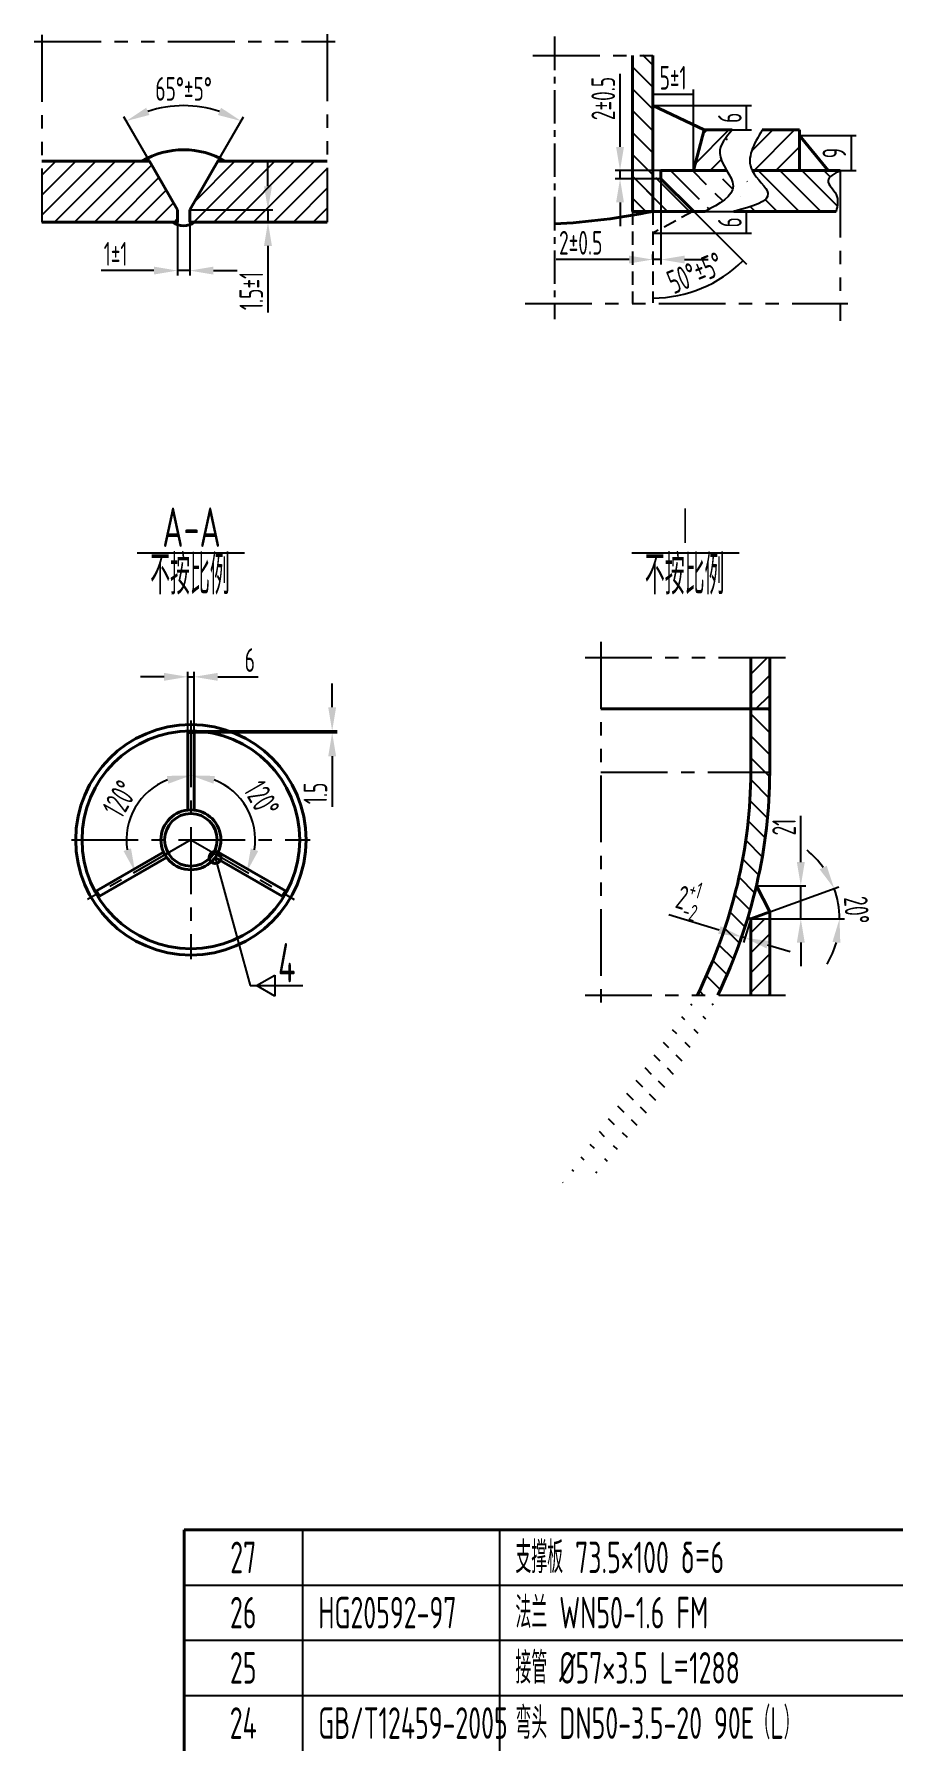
# Model space of a CAD drawing. Header units: millimetres. Extents: x 0 to 8910, y 0 to 12600.
# Drawn here: x 5775 to 7407, y 3540 to 6803 of the extents above; entities that cross this region are included whole.
import ezdxf
from ezdxf.enums import TextEntityAlignment as Align

# ---------------------------------------------------------------- set-up
doc = ezdxf.new("R2010")
doc.units = ezdxf.units.MM
for name, pattern in [('CENTERX2', [101.60000000000001, 63.5, -12.7, 12.7, -12.7]), ('HIDDENX2', [19.049999999999997, 12.7, -6.35]), ('PHANTOMX2', [127.00000000000001, 63.5, -12.7, 12.7, -12.7, 12.7, -12.7])]:
    doc.linetypes.add(name, pattern=pattern)
for name, color, linetype in [('中心线', 3, 'CENTERX2'), ('双点画线', 5, 'PHANTOMX2'), ('尺寸标注', 4, 'Continuous'), ('文字标注', 4, 'Continuous'), ('细实线', 1, 'Continuous'), ('虚线', 2, 'HIDDENX2')]:
    doc.layers.add(name, color=color, linetype=linetype)
doc.layers.add('粗实线', color=7, linetype='Continuous', lineweight=40)
doc.styles.get("Standard").update_dxf_attribs({"font": 'gbenor.shx', "width": 0.7, "bigfont": 'gbcbig.shx'})
doc.styles.add('文字标注', font='gbenor.shx', dxfattribs={"width": 0.7, "bigfont": 'gbcbig.shx'})
doc.dimstyles.new('ISO-25', dxfattribs={"dimscale": 15, "dimtxt": 3, "dimasz": 3, "dimexe": 0.625, "dimexo": 0, "dimtad": 1, "dimzin": 12, "dimdsep": 46, "dimtxsty": 'Standard', "dimcen": 3, "dimclrd": 256, "dimclre": 256, "dimclrt": 256, "dimadec": 0, "dimazin": 3, "dimtfac": 1, "dimtmove": 0, "dimatfit": 3, "dimldrblk": 'DOTSMALL', "dimfxl": 0, "dimlwd": -1, "dimarcsym": 0})
pattern_1 = [(135, (6252.914347531791, 5154.338660163697), (-20.80366133006881, -20.80366133006878), [])]
pattern_2 = [(45, (6252.914347531791, 5154.338660163697), (-20.8036613300688, 20.80366133006879), [])]
pattern_3 = [(45, (-7388.670820346223, 1943.312875533975), (-18.91241939097163, 18.91241939097162), [])]
pattern_4 = [(45, (0, 0), (-18.91241939097163, 18.91241939097164), [])]

# ---------------------------------------------------------------- blocks, each defined once
blk = doc.blocks.new('装配图标题栏')
blk.add_line((4.560428124023019e-08, 7.000000115689033), (180.0000000456043, 7.000000115689033))
at = {"layer": '粗实线'}
blk.add_line((4.560428124023019e-08, 7.000000115689033), (4.560428124023019e-08, 1.156890334641503e-07), dxfattribs=at)
at = {"layer": '细实线'}
for p, q in [((15.00000013721217, 7.000000115689033), (15.00000013721217, 1.156890334641503e-07)), ((40.00000021325991, 7.000000142127534), (40.00000021325991, 1.42127533742098e-07)), ((95.00000021325991, 7.000000124543021), (95.00000021325991, 1.245430212293286e-07)), ((105.0000002132599, 7.000000124543021), (105.0000002132599, 1.245430212293286e-07)), ((135.000000177138, 7.000000124543021), (135.000000177138, 1.245430212293286e-07)), ((147.500000177138, 7.000000124543021), (147.500000177138, 1.245430212293286e-07)), ((160.000000177138, 7.000000124543021), (160.000000177138, 1.245430212293286e-07))]:
    blk.add_line(p, q, dxfattribs=at)
at = {"layer": '文字标注', "style": '文字标注', "width": 0.7}
for tag, p in [('件号', (7.500000137212169, 3.500000115689033)), ('数量', (100.0000002132599, 3.500000122139522)), ('单重', (141.250000177138, 3.500000122139522)), ('总重', (153.750000177138, 3.500000117332519)), ('备注', (170.0000000275433, 3.500000115689033))]:
    blk.add_attdef(tag, text='', height=4, dxfattribs=at).set_placement(p, align=Align.MIDDLE_CENTER)
for tag, p in [('代号或国标', (17.00000013721217, 3.500000115689033)), ('名称', (42.00000021325991, 3.500000128908288)), ('材料', (107.0000002132599, 3.500000124543023))]:
    blk.add_attdef(tag, text='', height=4, dxfattribs=at).set_placement(p, align=Align.MIDDLE_LEFT)
blk = doc.blocks.new('*D63')
at = {"layer": 'Defpoints', "color": 0}
for p in [(6072.998260873541, 5498.829411514156), (5994.312495465561, 5365.603455125141), (6072.998260873541, 5271.829411514156), (5876.410494214473, 5158.32941151416), (6072.998260873542, 5044.829411514156)]:
    blk.add_point(p, dxfattribs=at)
at = {"layer": '尺寸标注'}
blk.add_arc((6072.998260873541, 5271.829411514156), 122.4133200799431, 111.1827668385869, 188.817233161412, dxfattribs=at)
for points in [[(6027.386399327475, 5393.343795388071), (6030.143452234623, 5378.599350357242), (6072.998260873541, 5394.242731594099)], [(5959.10537715546, 5255.557795048239), (5944.957786740482, 5250.573250389992), (5966.985215922714, 5210.622751474187)]]:
    blk.add_solid(points, dxfattribs=at)
at = {"layer": '尺寸标注', "insert": (5938.30608421467, 5349.593975965894), "char_height": 45, "attachment_point": 5, "rotation": 59.999999999999474}
blk.add_mtext('120°', dxfattribs=at)
blk = doc.blocks.new('_DotSmall')
at = {"color": 0, "linetype": 'ByBlock', "const_width": 0.5}
blk.add_lwpolyline([(-0.0625, 0, 1), (0.0625, 0, 1)], format="xyb", close=True, dxfattribs=at)
blk = doc.blocks.new('*D64')
at = {"layer": 'Defpoints', "color": 0}
for p in [(6072.998260873541, 5498.829411514155), (6193.551847560223, 5293.086261468195), (6072.998260873541, 5271.829411514156), (6269.586027532609, 5158.329411514155), (6072.998260873541, 5044.829411514156)]:
    blk.add_point(p, dxfattribs=at)
at = {"layer": '尺寸标注'}
blk.add_arc((6072.998260873541, 5271.829411514156), 122.4133200799332, 351.1827668385887, 68.81723316141124, dxfattribs=at)
for points in [[(6115.853069512459, 5378.59935035723), (6118.610122419606, 5393.34379538806), (6072.998260873541, 5394.242731594089)], [(6201.038735006589, 5250.573250389994), (6186.891144591613, 5255.557795048243), (6179.011305824359, 5210.622751474189)]]:
    blk.add_solid(points, dxfattribs=at)
at = {"layer": '尺寸标注', "insert": (6207.690437532405, 5349.593975965888), "char_height": 45, "attachment_point": 5, "rotation": 300}
blk.add_mtext('120°', dxfattribs=at)
blk = doc.blocks.new('*D65')
at = {"layer": 'Defpoints', "color": 0}
for p in [(6072.998260873542, 5478.829411514156), (6078.998260873542, 5475.829411514156), (6341.58901828422, 5475.829411514155)]:
    blk.add_point(p, dxfattribs=at)
at = {"layer": '尺寸标注'}
for p, q in [((6341.58901828422, 5523.829411514155), (6341.58901828422, 5568.829411514155)), ((6341.58901828422, 5478.829411514155), (6341.58901828422, 5475.829411514155)), ((6341.58901828422, 5430.829411514155), (6341.58901828422, 5334.492100912926))]:
    blk.add_line(p, q, dxfattribs=at)
at = {"layer": '尺寸标注', "lineweight": -2}
for p, q in [((6072.998260873542, 5478.829411514156), (6350.96401828422, 5478.829411514155)), ((6078.998260873542, 5475.829411514156), (6350.96401828422, 5475.829411514155))]:
    blk.add_line(p, q, dxfattribs=at)
at = {"layer": '尺寸标注'}
for points in [[(6334.08901828422, 5523.829411514155), (6349.08901828422, 5523.829411514155), (6341.58901828422, 5478.829411514155)], [(6334.08901828422, 5430.829411514155), (6349.08901828422, 5430.829411514155), (6341.58901828422, 5475.829411514155)]]:
    blk.add_solid(points, dxfattribs=at)
at = {"layer": '尺寸标注', "insert": (6309.714018284219, 5360.160756213542), "char_height": 45, "attachment_point": 5, "rotation": 90}
blk.add_mtext('1.5', dxfattribs=at)
blk = doc.blocks.new('*D66')
at = {"layer": 'Defpoints', "color": 0}
for p in [(6078.998260873544, 5581.767031035077), (6066.998260873544, 5475.829411514156), (6078.998260873544, 5475.829411514156)]:
    blk.add_point(p, dxfattribs=at)
at = {"layer": '尺寸标注'}
for p, q in [((6021.998260873544, 5581.767031035077), (5976.998260873544, 5581.767031035077)), ((6066.998260873544, 5581.767031035077), (6078.998260873544, 5581.767031035077)), ((6123.998260873544, 5581.767031035077), (6201.121292369607, 5581.767031035077))]:
    blk.add_line(p, q, dxfattribs=at)
at = {"layer": '尺寸标注', "lineweight": -2}
for p, q in [((6066.998260873544, 5475.829411514156), (6066.998260873544, 5591.142031035077)), ((6078.998260873544, 5475.829411514156), (6078.998260873544, 5591.142031035077))]:
    blk.add_line(p, q, dxfattribs=at)
at = {"layer": '尺寸标注'}
for points in [[(6021.998260873544, 5589.267031035077), (6021.998260873544, 5574.267031035077), (6066.998260873544, 5581.767031035077)], [(6123.998260873544, 5589.267031035077), (6123.998260873544, 5574.267031035077), (6078.998260873544, 5581.767031035077)]]:
    blk.add_solid(points, dxfattribs=at)
at = {"layer": '尺寸标注', "insert": (6185.059776621575, 5613.642031035077), "char_height": 45, "attachment_point": 5}
blk.add_mtext('6', dxfattribs=at)
blk = doc.blocks.new('*D67')
at = {"layer": 'Defpoints', "color": 0}
for p in [(7131.692895762849, 5123.277793660236), (7137.435542931072, 5121.53950845839), (7120.780899463811, 5087.22862026809)]:
    blk.add_point(p, dxfattribs=at)
at = {"layer": '尺寸标注'}
for p, q in [((7077.71082553074, 5100.265825927272), (6981.836678453806, 5129.286694913545)), ((7126.523546632034, 5085.490335066244), (7120.780899463811, 5087.22862026809)), ((7169.593620565104, 5072.453129407062), (7212.663694498175, 5059.415923747879))]:
    blk.add_line(p, q, dxfattribs=at)
at = {"layer": '尺寸标注', "lineweight": -2}
for p, q in [((7131.692895762849, 5123.277793660236), (7118.064814951482, 5078.2556881987)), ((7137.435542931072, 5121.53950845839), (7123.807462119705, 5076.517402996855))]:
    blk.add_line(p, q, dxfattribs=at)
at = {"layer": '尺寸标注'}
for points in [[(7079.883693140604, 5107.444171582783), (7075.537957920877, 5093.087480271761), (7120.780899463811, 5087.22862026809)], [(7171.766488174968, 5079.631475062573), (7167.42075295524, 5065.274783751549), (7126.523546632034, 5085.490335066244)]]:
    blk.add_solid(points, dxfattribs=at)
at = {"layer": '尺寸标注', "insert": (7019.511214279133, 5158.535004193263), "char_height": 45, "attachment_point": 5, "rotation": 343.15906495367847}
blk.add_mtext('\\A1;2{\\H0.7x;\\S+1^ -2;}', dxfattribs=at)
blk = doc.blocks.new('*D68')
at = {"layer": 'Defpoints', "color": 0}
for p in [(7301.709199575134, 5160.473080292996), (7173.435542931067, 5134.642436891972), (7137.435542931072, 5121.53950845839), (7137.435542931072, 5121.53950845839), (7255.37969231042, 5121.539508458391)]:
    blk.add_point(p, dxfattribs=at)
at = {"layer": '尺寸标注', "lineweight": -2}
for p, q in [((7173.435542931067, 5134.642436891972), (7304.888146384769, 5182.487271765918)), ((7255.37969231042, 5121.539508458391), (7315.634881469719, 5121.539508458391))]:
    blk.add_line(p, q, dxfattribs=at)
at = {"layer": '尺寸标注'}
for start, end in [(35.31772297945368, 50.63544595890745), (8.905553108097848e-14, 19.99999999999994), (329.3645540410926, 344.6822770205463)]:
    blk.add_arc((7137.435542931072, 5121.53950845839), 168.8243385386471, start, end, dxfattribs=at)
for points in [[(7281.832202226762, 5222.620101491444), (7268.54629489827, 5215.657008323981), (7296.078528064901, 5179.280832922239)], [(7292.829429853824, 5077.940506527233), (7307.695617053977, 5075.941387188626), (7306.259881469718, 5121.539508458391)]]:
    blk.add_solid(points, dxfattribs=at)
at = {"layer": '尺寸标注', "insert": (7338.682075622267, 5138.262432737038), "char_height": 45, "attachment_point": 5, "rotation": 274.7501772714286}
blk.add_mtext('20°', dxfattribs=at)
blk = doc.blocks.new('*D69')
at = {"layer": 'Defpoints', "color": 0}
for p in [(7148.151400733245, 5184.539508458388), (7232.623219011542, 5184.539508458388), (7173.435542931072, 5121.539508458391)]:
    blk.add_point(p, dxfattribs=at)
at = {"layer": '尺寸标注'}
for p, q in [((7232.623219011542, 5229.539508458388), (7232.623219011542, 5317.581093104057)), ((7232.623219011542, 5121.539508458391), (7232.623219011542, 5184.539508458388)), ((7232.623219011542, 5076.539508458391), (7232.623219011542, 5031.539508458391))]:
    blk.add_line(p, q, dxfattribs=at)
at = {"layer": '尺寸标注', "lineweight": -2}
for p, q in [((7148.151400733245, 5184.539508458388), (7241.998219011542, 5184.539508458388)), ((7173.435542931072, 5121.539508458391), (7241.998219011542, 5121.539508458391))]:
    blk.add_line(p, q, dxfattribs=at)
at = {"layer": '尺寸标注'}
for points in [[(7225.123219011542, 5229.539508458388), (7240.123219011542, 5229.539508458388), (7232.623219011542, 5184.539508458388)], [(7225.123219011542, 5076.539508458391), (7240.123219011542, 5076.539508458391), (7232.623219011542, 5121.539508458391)]]:
    blk.add_solid(points, dxfattribs=at)
at = {"layer": '尺寸标注', "insert": (7200.748219011541, 5296.060300781224), "char_height": 45, "attachment_point": 5, "rotation": 90}
blk.add_mtext('21', dxfattribs=at)
blk = doc.blocks.new('*D86')
at = {"layer": 'Defpoints', "color": 0}
for p in [(6951.178700904585, 6735.84362915055), (6951.178700904585, 6688.895032435934), (7028.398700904586, 6544.338029150549)]:
    blk.add_point(p, dxfattribs=at)
at = {"layer": '尺寸标注', "lineweight": -2}
for p, q in [((6951.178700904585, 6735.84362915055), (6951.178700904585, 6679.520032435934)), ((7028.398700904586, 6544.338029150549), (7028.398700904586, 6698.270032435934))]:
    blk.add_line(p, q, dxfattribs=at)
at = {"layer": '尺寸标注'}
blk.add_line((7028.398700904586, 6688.895032435934), (6951.178700904585, 6688.895032435934), dxfattribs=at)
at = {"layer": '尺寸标注', "insert": (6989.788700904585, 6720.770032435934), "char_height": 45, "attachment_point": 5}
blk.add_mtext('5%%P1', dxfattribs=at)
blk = doc.blocks.new('*D87')
at = {"layer": 'Defpoints', "color": 0}
for p in [(6966.622700904586, 6528.89402915055), (6951.178700904585, 6375.155412815875), (6951.178700904585, 6375.155412815875)]:
    blk.add_point(p, dxfattribs=at)
at = {"layer": '尺寸标注', "lineweight": -2}
for p, q in [((6966.622700904586, 6528.89402915055), (6966.622700904586, 6365.780412815875)), ((6951.178700904585, 6375.155412815875), (6951.178700904585, 6384.530412815875))]:
    blk.add_line(p, q, dxfattribs=at)
at = {"layer": '尺寸标注'}
for p, q in [((6906.178700904585, 6375.155412815875), (6767.174805657672, 6375.155412815875)), ((6966.622700904586, 6375.155412815875), (6951.178700904585, 6375.155412815875)), ((7011.622700904586, 6375.155412815875), (7056.622700904586, 6375.155412815875))]:
    blk.add_line(p, q, dxfattribs=at)
for points in [[(6906.178700904585, 6382.655412815875), (6906.178700904585, 6367.655412815875), (6951.178700904585, 6375.155412815875)], [(7011.622700904586, 6382.655412815875), (7011.622700904586, 6367.655412815875), (6966.622700904586, 6375.155412815875)]]:
    blk.add_solid(points, dxfattribs=at)
at = {"layer": '尺寸标注', "insert": (6814.176753281121, 6407.030412815875), "char_height": 45, "attachment_point": 5}
blk.add_mtext('2%%p0.5', dxfattribs=at)
blk = doc.blocks.new('*D88')
at = {"layer": 'Defpoints', "color": 0}
for p in [(6888.894792778768, 6544.338029150548), (6966.622700904584, 6544.338029150548), (6966.622700904584, 6528.894029150549)]:
    blk.add_point(p, dxfattribs=at)
at = {"layer": '尺寸标注'}
for p, q in [((6888.894792778768, 6589.338029150548), (6888.894792778768, 6728.341924397447)), ((6888.894792778768, 6528.894029150549), (6888.894792778768, 6544.338029150548)), ((6888.894792778768, 6483.894029150549), (6888.894792778768, 6438.894029150549))]:
    blk.add_line(p, q, dxfattribs=at)
at = {"layer": '尺寸标注', "lineweight": -2}
for p, q in [((6966.622700904584, 6544.338029150548), (6879.519792778768, 6544.338029150548)), ((6966.622700904584, 6528.894029150549), (6879.519792778768, 6528.894029150549))]:
    blk.add_line(p, q, dxfattribs=at)
at = {"layer": '尺寸标注'}
for points in [[(6881.394792778768, 6589.338029150548), (6896.394792778768, 6589.338029150548), (6888.894792778768, 6544.338029150548)], [(6881.394792778768, 6483.894029150549), (6896.394792778768, 6483.894029150549), (6888.894792778768, 6528.894029150549)]]:
    blk.add_solid(points, dxfattribs=at)
at = {"layer": '尺寸标注', "insert": (6857.019792778766, 6681.339976773999), "char_height": 45, "attachment_point": 5, "rotation": 90}
blk.add_mtext('2%%p0.5', dxfattribs=at)
blk = doc.blocks.new('*D89')
at = {"layer": 'Defpoints', "color": 0}
for p in [(6951.178700904585, 6667.890029150549), (7129.525483629984, 6667.890029150549), (7102.355160820099, 6621.558029150536)]:
    blk.add_point(p, dxfattribs=at)
at = {"layer": '尺寸标注', "lineweight": -2}
for p, q in [((6951.178700904585, 6667.890029150549), (7138.900483629984, 6667.890029150549)), ((7102.355160820099, 6621.558029150536), (7138.900483629984, 6621.558029150536))]:
    blk.add_line(p, q, dxfattribs=at)
at = {"layer": '尺寸标注'}
blk.add_line((7129.525483629984, 6621.558029150536), (7129.525483629984, 6667.890029150549), dxfattribs=at)
at = {"layer": '尺寸标注', "insert": (7097.650483629982, 6644.724029150544), "char_height": 45, "attachment_point": 5, "rotation": 90}
blk.add_mtext('6', dxfattribs=at)
blk = doc.blocks.new('*D90')
at = {"layer": 'Defpoints', "color": 0}
for p in [(6951.178700904585, 6762.939928553114), (6966.622700904585, 6528.89402915055), (7028.398700904584, 6467.118029150546), (6951.178700904583, 6301.995174948346), (7013.901647016615, 6310.252807460034)]:
    blk.add_point(p, dxfattribs=at)
at = {"layer": '尺寸标注', "lineweight": -2}
blk.add_line((7028.398700904584, 6467.118029150546), (7129.170102556685, 6366.346627498438), dxfattribs=at)
at = {"layer": '尺寸标注'}
blk.add_arc((6951.178700904584, 6544.338029150551), 242.342854202206, 269.9999999999995, 314.9999999999978, dxfattribs=at)
at = {"layer": '尺寸标注', "insert": (7031.721261753195, 6349.891086401562), "char_height": 45, "attachment_point": 5, "rotation": 22.499999999999567}
blk.add_mtext('50%%d%%p5%%d', dxfattribs=at)
blk = doc.blocks.new('*D91')
at = {"layer": 'Defpoints', "color": 0}
for p in [(7230.406038217691, 6610.83100873134), (7307.626038217663, 6544.338029150549), (7328.204702519427, 6544.338029150549)]:
    blk.add_point(p, dxfattribs=at)
at = {"layer": '尺寸标注', "lineweight": -2}
for p, q in [((7230.406038217691, 6610.83100873134), (7337.579702519427, 6610.83100873134)), ((7307.626038217663, 6544.338029150549), (7337.579702519427, 6544.338029150549))]:
    blk.add_line(p, q, dxfattribs=at)
at = {"layer": '尺寸标注'}
blk.add_line((7328.204702519427, 6610.83100873134), (7328.204702519427, 6544.338029150549), dxfattribs=at)
at = {"layer": '尺寸标注', "insert": (7296.329702519425, 6577.584518940947), "char_height": 45, "attachment_point": 5, "rotation": 90}
blk.add_mtext('9', dxfattribs=at)
blk = doc.blocks.new('*D92')
at = {"layer": 'Defpoints', "color": 0}
for p in [(6097.094252396082, 6664.46366878554), (5994.079406057063, 6562.06547113261), (6124.244576745438, 6562.065471132611), (6047.578991401254, 6469.401471132609), (6070.744991401255, 6469.401471132609)]:
    blk.add_point(p, dxfattribs=at)
at = {"layer": '尺寸标注', "lineweight": -2}
for p, q in [((5994.079406057063, 6562.06547113261), (5945.252898913273, 6646.635462261775)), ((6124.244576745438, 6562.065471132611), (6173.071083889225, 6646.635462261783))]:
    blk.add_line(p, q, dxfattribs=at)
at = {"layer": '尺寸标注'}
blk.add_arc((6059.161991401255, 6449.339126628537), 218.4431849759561, 71.82408600698089, 108.175913993023, dxfattribs=at)
for points in [[(5994.082837566734, 6650.035810441792), (5987.960758826386, 6663.729610202888), (5949.940398913273, 6638.516474101296)], [(6130.36322397611, 6663.729610202892), (6124.241145235764, 6650.035810441796), (6168.383583889225, 6638.516474101303)]]:
    blk.add_solid(points, dxfattribs=at)
at = {"layer": '尺寸标注', "insert": (6059.161991401248, 6699.657311604493), "char_height": 45, "attachment_point": 5}
blk.add_mtext('65%%d%%p5%%d', dxfattribs=at)
blk = doc.blocks.new('*D93')
at = {"layer": 'Defpoints', "color": 0}
for p in [(6047.578991401245, 6446.235471132608), (6070.744991401246, 6446.235471132608), (6070.744991401246, 6354.151951353491)]:
    blk.add_point(p, dxfattribs=at)
at = {"layer": '尺寸标注', "lineweight": -2}
for p, q in [((6047.578991401245, 6446.235471132608), (6047.578991401245, 6344.776951353491)), ((6070.744991401246, 6446.235471132608), (6070.744991401246, 6344.776951353491))]:
    blk.add_line(p, q, dxfattribs=at)
at = {"layer": '尺寸标注'}
for p, q in [((6002.578991401245, 6354.151951353491), (5902.078991401245, 6354.151951353491)), ((6070.744991401246, 6354.151951353491), (6047.578991401245, 6354.151951353491)), ((6115.744991401246, 6354.151951353491), (6160.744991401246, 6354.151951353491))]:
    blk.add_line(p, q, dxfattribs=at)
for points in [[(6002.578991401245, 6361.651951353491), (6002.578991401245, 6346.651951353491), (6047.578991401245, 6354.151951353491)], [(6115.744991401246, 6361.651951353491), (6115.744991401246, 6346.651951353491), (6070.744991401246, 6354.151951353491)]]:
    blk.add_solid(points, dxfattribs=at)
at = {"layer": '尺寸标注', "insert": (5929.828991401245, 6386.026951353491), "char_height": 45, "attachment_point": 5}
blk.add_mtext('1%%P1', dxfattribs=at)
blk = doc.blocks.new('*D94')
at = {"layer": 'Defpoints', "color": 0}
for p in [(6070.744991401244, 6469.401471132609), (6070.744991401244, 6446.235471132608), (6219.542144011116, 6446.235471132607)]:
    blk.add_point(p, dxfattribs=at)
at = {"layer": '尺寸标注'}
for p, q in [((6219.542144011116, 6514.401471132608), (6219.542144011116, 6559.401471132608)), ((6219.542144011116, 6469.401471132608), (6219.542144011116, 6446.235471132607)), ((6219.542144011116, 6401.235471132607), (6219.542144011116, 6274.485471132601))]:
    blk.add_line(p, q, dxfattribs=at)
at = {"layer": '尺寸标注', "lineweight": -2}
for p, q in [((6070.744991401244, 6469.401471132609), (6228.917144011116, 6469.401471132608)), ((6070.744991401244, 6446.235471132608), (6228.917144011116, 6446.235471132607))]:
    blk.add_line(p, q, dxfattribs=at)
at = {"layer": '尺寸标注'}
for points in [[(6212.042144011116, 6514.401471132608), (6227.042144011116, 6514.401471132608), (6219.542144011116, 6469.401471132608)], [(6212.042144011116, 6401.235471132607), (6227.042144011116, 6401.235471132607), (6219.542144011116, 6446.235471132607)]]:
    blk.add_solid(points, dxfattribs=at)
at = {"layer": '尺寸标注', "insert": (6187.667144011114, 6315.360471132602), "char_height": 45, "attachment_point": 5, "rotation": 90}
blk.add_mtext('1.5%%P1', dxfattribs=at)
blk = doc.blocks.new('*D114')
at = {"layer": 'Defpoints', "color": 0}
for p in [(7050.557586168078, 6466.77676174028), (7129.525483629984, 6466.77676174028), (6951.178700904646, 6425.172075629155)]:
    blk.add_point(p, dxfattribs=at)
at = {"layer": '尺寸标注', "lineweight": -2}
for p, q in [((7050.557586168078, 6466.77676174028), (7138.900483629984, 6466.77676174028)), ((6951.178700904646, 6425.172075629155), (7138.900483629984, 6425.172075629155))]:
    blk.add_line(p, q, dxfattribs=at)
at = {"layer": '尺寸标注'}
blk.add_line((7129.525483629984, 6425.172075629155), (7129.525483629984, 6466.77676174028), dxfattribs=at)
at = {"layer": '尺寸标注', "insert": (7097.650483629982, 6445.974418684719), "char_height": 45, "attachment_point": 5, "rotation": 90}
blk.add_mtext('6', dxfattribs=at)

msp = doc.modelspace()

# ---------------------------------------------------------------- hatches: boundary and pattern name
at = {"layer": '细实线'}
h = msp.add_hatch(dxfattribs=at)
h.set_pattern_fill('ANSI31', color=256, scale=9.266400000000003, angle=90, style=0)
h.set_pattern_definition(pattern_1)
h.paths.add_polyline_path([(6951.178700904585, 6758.373745124351, 0.01454288254380076), (6912.56870090452, 6768.151997752509), (6912.56870090452, 6466.776761740277), (6951.178700904585, 6466.776761740277)])
h = msp.add_hatch(dxfattribs=at)
h.set_pattern_fill('ANSI31', color=256, scale=9.266400000000003, angle=90, style=0)
h.set_pattern_definition(pattern_1)
edge = h.paths.add_edge_path()
edge.add_line((6966.622700904584, 6528.894029150549), (7028.398700904585, 6467.118029150548))
edge.add_spline(control_points=[(7102.355160820099, 6621.558029150536), (7090.071602019088, 6607.30471395015), (7061.229814439041, 6573.837939704954), (7129.458047895719, 6508.76409020505), (7077.400910390382, 6481.061589059777), (7050.557586168082, 6466.776761740279)], knot_values=[0, 0, 0, 0, 50.10382077644072, 117.6437365744572, 189.54860226697, 189.54860226697, 189.54860226697, 189.54860226697], degree=3, periodic=0)
edge.add_line((6966.622700904584, 6544.338029150549), (7091.958011646832, 6544.338029150549))
edge.add_line((6966.622700904584, 6544.338029150549), (6966.622700904584, 6528.894029150549))
edge.add_line((7050.557586168078, 6466.77676174028), (6912.56870090452, 6466.776761740279))
h = msp.add_hatch(dxfattribs=at)
h.set_pattern_fill('ANSI31', color=256, scale=9.266400000000003, style=0)
h.set_pattern_definition(pattern_2)
edge = h.paths.add_edge_path()
edge.add_line((7028.398700904586, 6544.338029150545), (7091.942431613549, 6544.338029150545))
edge.add_spline(control_points=[(7091.942431613546, 6544.338029150545), (7085.532533028815, 6555.371642030324), (7069.248202352802, 6583.142133398755), (7090.071602019089, 6607.304713950149), (7102.355160820099, 6621.558029150536)], knot_values=[0, 0, 0, 0, 49.62029043100877, 120.9932545000124, 120.9932545000124, 120.9932545000124, 120.9932545000124], degree=3, periodic=0)
edge.add_line((7102.35516082011, 6621.558029150547), (7049.089737544115, 6621.558029150547))
edge.add_line((7049.089737544115, 6621.558029150547), (7028.398700904585, 6544.338029150547))
h = msp.add_hatch(dxfattribs=at)
h.set_pattern_fill('ANSI31', color=256, scale=9.266400000000003, style=0)
h.set_pattern_definition(pattern_2)
edge = h.paths.add_edge_path()
edge.add_spline(control_points=[(7159.416948814006, 6621.558029150548), (7143.662212087286, 6595.19403160601), (7127.907475360568, 6568.830034061473), (7140.111948814004, 6544.338029150547)], knot_values=[0, 0, 0, 0, 113.3854047044849, 113.3854047044849, 113.3854047044849, 113.3854047044857], degree=3, periodic=0)
edge.add_line((7140.111948814004, 6544.338029150547), (7230.406038217689, 6544.338029150547))
edge.add_line((7230.406038217691, 6544.338029150547), (7230.406038217691, 6621.558029150548))
edge.add_line((7230.406038217691, 6621.558029150548), (7159.416948814006, 6621.558029150547))
h = msp.add_hatch(dxfattribs=at)
h.set_pattern_fill('ANSI31', color=256, scale=8.424, style=0)
h.set_pattern_definition(pattern_3)
h.paths.add_polyline_path([(5789.685964618291, 6562.065471132605), (5789.685964618292, 6446.235471132608), (6047.578991401246, 6446.235471132609), (6047.578991401245, 6469.401471132611), (5994.079406057058, 6562.065471132606)])
h = msp.add_hatch(dxfattribs=at)
h.set_pattern_fill('ANSI31', color=256, scale=8.424, style=0)
h.set_pattern_definition(pattern_3)
h.paths.add_polyline_path([(6332.287094099725, 6446.23547113261), (6332.287094099726, 6562.065471132607), (6124.244576745436, 6562.065471132605), (6070.744991401243, 6469.401471132607), (6070.744991401244, 6446.235471132608)])
h = msp.add_hatch(dxfattribs=at)
h.set_pattern_fill('ANSI31', color=256, scale=9.266400000000003, angle=90, style=0)
h.set_pattern_definition(pattern_1)
edge = h.paths.add_edge_path()
edge.add_spline(control_points=[(7299.904038217624, 6467.118029150533), (7302.275341058318, 6477.907430253032), (7306.928078170401, 6499.07733148421), (7273.157209777838, 6526.474960286378), (7296.175029325544, 6538.40367716752), (7307.626038217663, 6544.338029150535)], knot_values=[0, 0, 0, 0, 45.09999999993488, 88.49078243126965, 131.4471556487758, 131.4471556487758, 131.4471556487758, 131.4471556487758], degree=3, periodic=0)
edge.add_line((7307.626038217691, 6544.338029150547), (7140.111948814007, 6544.338029150547))
edge.add_spline(control_points=[(7140.111948814004, 6544.338029150547), (7148.191880644162, 6528.123177209651), (7196.782522774091, 6491.337574447176), (7138.977337136382, 6476.023399907886), (7105.362948813984, 6467.118029150548)], knot_values=[113.3854047044846, 113.3854047044846, 113.3854047044846, 113.3854047044857, 188.451841945069, 292.7606143469829, 292.7606143469829, 292.7606143469829, 292.7606143469829], degree=3, periodic=0)
edge.add_line((7105.362948813986, 6467.118029150548), (7299.904038217626, 6467.118029150546))
h = msp.add_hatch(dxfattribs=at)
h.set_pattern_fill('ANSI31', color=256, scale=8.424, style=0)
h.set_pattern_definition(pattern_4)
h.paths.add_polyline_path([(7137.435542931072, 5520.683680943417), (7173.435542931061, 5520.683680943417), (7173.435542931062, 5618.105118243437), (7137.435542931073, 5618.105118243437)])
h = msp.add_hatch(dxfattribs=at)
h.set_pattern_fill('ANSI31', color=256, scale=9.266400000000003, angle=90, style=0)
h.set_pattern_definition([(135, (0, 0), (-20.80366133006881, -20.8036613300688), [])])
h.paths.add_polyline_path([(7173.435542931061, 5520.683680943417), (7137.435542931073, 5520.683680943418), (7137.435542931071, 5400.683680943418), (7173.435542931061, 5400.683680943418)])
edge = h.paths.add_edge_path()
edge.add_ellipse((3537.435542931072, 5400.683680943417), major_axis=(-3636.000000000001, 6.681466903184222e-12), ratio=0.5049504950495058, start_angle=166.6493841028185, end_angle=180.0000000000002)
edge.add_line((7173.435542931073, 5400.683680943417), (7137.435542931071, 5400.683680943417))
edge.add_ellipse((3537.435542931072, 5400.683680943417), major_axis=(3599.999999999998, 5.815953187798814e-12), ratio=0.5000000000000029, start_angle=-13.622722339985103, end_angle=-2.2737367544323206e-13, ccw=False)
edge.add_line((7036.159160590685, 4976.734082750778), (7075.173602424093, 4976.734082750778))
h = msp.add_hatch(dxfattribs=at)
h.set_pattern_fill('ANSI31', color=256, scale=8.424, style=0)
h.set_pattern_definition(pattern_4)
h.paths.add_polyline_path([(7173.435542931071, 5121.539508458391), (7137.435542931071, 5121.539508458391), (7137.435542931061, 4976.734082750778), (7173.435542931066, 4976.734082750779)])

# ---------------------------------------------------------------- linework, layer by layer
at = {"layer": '中心线'}
msp.add_line((6764.444701798281, 6798.997711328542), (6764.444701798281, 6261.757700689013), dxfattribs=at)
at = {"layer": '中心线', "ltscale": 2}
for p, q in [((6072.998260873542, 5498.829411514156), (6072.998260873542, 5044.829411514156)), ((6852.471153013789, 5400.68368094342), (7173.435542931072, 5400.683680943417)), ((5845.998260873542, 5271.829411514156), (6299.998260873542, 5271.829411514156)), ((6072.998260873542, 5271.829411514156), (5876.410494214472, 5158.32941151416)), ((6072.998260873542, 5271.829411514156), (6269.586027532609, 5158.329411514156))]:
    msp.add_line(p, q, dxfattribs=at)
at = {"layer": '双点画线', "ltscale": 2}
for p, q in [((5775.308711271417, 6789.908634321348), (6347.54650430062, 6789.908634321348)), ((5789.685964618291, 6802.347722986389), (5789.685964618291, 6446.235471132608)), ((6332.287094099725, 6803.393629330572), (6332.287094099725, 6446.235471132608)), ((6723.391785543864, 6762.939928553114), (6951.178700904586, 6762.939928553114)), ((7307.626038217664, 6544.338029150535), (7307.626038217664, 6258.952415613865)), ((6708.495313003698, 6291.671951018887), (7322.186119364228, 6291.671951018887)), ((6852.471153013784, 5648.105118243439), (6852.471153013784, 4946.734082750778)), ((7203.435542931066, 5618.105118243437), (6822.471153013789, 5618.105118243438)), ((6822.471153013778, 4976.734082750778), (7203.435542931072, 4976.734082750778))]:
    msp.add_line(p, q, dxfattribs=at)
at = {"layer": '尺寸标注'}
for p, q in [((5970.937288445099, 5817.273162490328), (6174.722639738035, 5817.273162490328)), ((6911.440805640105, 5817.273162490328), (7115.226156933041, 5817.273162490328)), ((7137.435542931072, 5121.539508458391), (7255.379692310421, 5121.539508458391)), ((6197.919376614969, 4994.626765008892), (6232.560392766347, 5014.626765008892)), ((6232.560392766347, 4974.626765008892), (6197.919376614969, 4994.626765008892)), ((6232.560392766347, 5014.626765008892), (6232.560392766347, 4974.626765008892))]:
    msp.add_line(p, q, dxfattribs=at)
at = {"layer": '粗实线'}
for p, q in [((6912.56870090452, 6762.939928553114), (6912.56870090452, 6466.77676174028)), ((6951.178700904586, 6762.939928553114), (6951.178700904586, 6466.77676174028)), ((6951.178700904586, 6667.890029150549), (7049.089737544114, 6621.558029150548)), ((7049.089737544114, 6621.558029150548), (7028.398700904585, 6544.338029150549)), ((7049.089737544114, 6621.558029150548), (7102.355160820111, 6621.558029150548)), ((7159.416948814006, 6621.558029150548), (7230.406038217691, 6621.558029150548)), ((7230.406038217691, 6621.558029150548), (7230.406038217691, 6544.338029150549)), ((7230.406038217691, 6610.83100873134), (7284.460038217691, 6544.338029150549)), ((5789.685964618286, 6562.065471132606), (5994.079406057058, 6562.065471132606)), ((5994.079406057058, 6562.065471132606), (6047.578991401245, 6469.401471132608)), ((6124.244576745438, 6562.065471132611), (6070.744991401244, 6469.401471132608)), ((6124.244576745438, 6562.065471132606), (6332.287094099725, 6562.065471132606)), ((6966.622700904584, 6544.338029150549), (6966.622700904584, 6528.894029150549)), ((6966.622700904584, 6544.338029150549), (7091.958011646832, 6544.338029150549)), ((6966.622700904584, 6528.894029150549), (7028.398700904585, 6467.118029150548)), ((7140.111948814004, 6544.338029150549), (7307.626038217692, 6544.338029150549)), ((6047.578991401245, 6469.401471132608), (6047.578991401245, 6446.235471132608)), ((6070.744991401244, 6469.401471132608), (6070.744991401244, 6446.235471132608)), ((7050.557586168078, 6466.77676174028), (6912.56870090452, 6466.776761740279)), ((7105.36294881407, 6466.77676174028), (7299.90403821769, 6466.77676174028)), ((5789.685964618286, 6446.235471132608), (6047.578991401245, 6446.235471132608)), ((6070.744991401244, 6446.235471132608), (6332.287094099721, 6446.235471132608)), ((7137.435542931072, 5400.683680943417), (7137.435542931072, 5618.105118243435)), ((7173.435542931061, 5400.683680943425), (7173.435542931061, 5618.105118243437)), ((6852.471153013789, 5520.683680943419), (7173.435542931072, 5520.683680943417)), ((6066.998260873544, 5475.829411514156), (6066.998260873542, 5328.512742397232)), ((6078.998260873544, 5475.829411514156), (6066.998260873544, 5475.829411514156)), ((6078.998260873542, 5475.829411514156), (6078.998260873542, 5328.512742397232)), ((5893.329078501515, 5175.025563936864), (6020.90905635768, 5248.683898495327)), ((5899.329078501515, 5164.633259091452), (6026.90905635768, 5238.291593649914)), ((6246.667443245568, 5164.633259091448), (6119.087465389403, 5238.291593649914)), ((6252.667443245568, 5175.025563936861), (6125.087465389403, 5248.683898495327)), ((5893.329078501515, 5175.025563936864), (5899.329078501515, 5164.633259091452)), ((6246.667443245568, 5164.633259091448), (6252.667443245568, 5175.025563936861)), ((7148.151400733247, 5184.539508458391), (7173.435542931066, 5134.642436891972)), ((7137.435542931072, 5121.539508458391), (7173.435542931066, 5134.642436891972)), ((7173.435542931066, 4976.734082750778), (7173.435542931072, 5134.642436891974)), ((7137.435542931072, 5121.539508458391), (7131.692895762847, 5123.277793660236)), ((7137.435542931061, 4976.734082750778), (7137.435542931072, 5121.539508458392))]:
    msp.add_line(p, q, dxfattribs=at)
for radius in [219, 207.0000000000002, 57, 50]:
    msp.add_circle((6072.998260873542, 5271.829411514156), radius, dxfattribs=at)
for centre, radius, start, end in [((6059.161991401238, 6429.1239197064), 154.7694352283686, 59.20058800721162, 120.799411992788), ((6707.963827391183, 7633.102080461384), 1191.414379545818, 272.7172150528081, 281.7791376096604), ((6059.16199140125, 6474.839137992939), 35.39586470503293, 233.911447602848, 306.0885523971182)]:
    msp.add_arc(centre, radius, start, end, dxfattribs=at)
for major_axis, ratio, start_param, end_param in [((3599.999999999998, 5.815953187798814e-12), 0.5000000000000029, -0.237761357917726, -3.108624468950438e-15), ((-3636.000000000001, 6.681466903184222e-12), 0.5049504950495058, 2.908580449014879, 3.141592653589797)]:
    msp.add_ellipse((3537.435542931072, 5400.683680943417), major_axis=major_axis, ratio=ratio, start_param=start_param, end_param=end_param, dxfattribs=at)
at = {"layer": '细实线'}
for points in [[(7102.355160820099, 6621.558029150536), (7078.416960820147, 6577.542629150536), (7103.899560820099, 6514.994429150491), (7050.557586168082, 6466.776761740279)], [(7159.416948814006, 6621.558029150548), (7140.111948814004, 6544.338029150549), (7170.227748813963, 6501.09482915055), (7105.362948813984, 6466.77676174028)], [(7307.626038217663, 6544.338029150535), (7284.460038217648, 6525.033029150536), (7299.904038217624, 6498.778229150488), (7299.904038217624, 6466.776761740269)]]:
    msp.add_spline(points, degree=3, dxfattribs=at)
at = {"layer": '虚线', "ltscale": 2}
for p, q in [((6912.56870090452, 6466.77676174028), (6912.56870090452, 6291.671951018886)), ((7028.398700904584, 6467.118029150546), (6951.178700904646, 6425.172075629155)), ((6951.178700904665, 6466.77676174028), (6951.178700904585, 6292.620174948345))]:
    msp.add_line(p, q, dxfattribs=at)

# ---------------------------------------------------------------- block references
at = {"layer": '粗实线', "xscale": 15, "yscale": 15, "zscale": 15}
msp.add_blockref('装配图标题栏', (6060.000143519942, 3855.000064030609), dxfattribs=at).add_auto_attribs({'数量': '3', '名称': '支撑板 73.5×100 δ＝6', '件号': '27', '材料': 'Q235-B', '单重': '0.35', '总重': '1.05'})
at = {"layer": '细实线', "xscale": 15, "yscale": 15, "zscale": 15}
for p, values in [((6060.000143519941, 3750.000062295274), {'数量': '1', '名称': '法兰 WN50-1.6 FM', '代号或国标': 'HG20592-97', '件号': '26', '材料': '20Ⅱ', '总重': '3.11'}), ((6060.000144204006, 3645.000060559938), {'数量': '1', '名称': '接管 %%C57×3.5 L＝1288', '件号': '25', '材料': '20', '总重': '5.95'}), ((6060.000143519941, 3540.000058824603), {'数量': '1', '名称': '弯头 DN50-3.5-20 90E（L）', '代号或国标': 'GB/T12459-2005', '件号': '24', '材料': '20', '总重': '0.55'})]:
    msp.add_blockref('装配图标题栏', p, dxfattribs=at).add_auto_attribs(values)

# ---------------------------------------------------------------- texts
at = {"layer": '文字标注', "style": '文字标注', "width": 0.7}
for s, p in [('A-A', (6018.703708454829, 5828.756606431652)), ('Ⅰ', (6993.885271481676, 5828.756606431652)), ('不按比例', (5995.644199755924, 5738.246798105651)), ('不按比例', (6936.147716950931, 5738.246798105651)), ('4', (6238.396325141171, 5000.674664383674))]:
    msp.add_text(s, height=75, dxfattribs=at).set_placement(p)

# ---------------------------------------------------------------- dimensions: what is measured, and where the dimension line sits
at = {"layer": '尺寸标注'}
for base, p1, p2, text, picture, middle in [((6888.894792778768, 6544.338029150548), (6966.622700904584, 6528.894029150549), (6966.622700904584, 6544.338029150548), '2%%p0.5', '*D88', (6888.894792778766, 6681.339976773999)), ((6219.542144011116, 6446.235471132607), (6070.744991401244, 6469.401471132609), (6070.744991401244, 6446.235471132608), '1.5%%P1', '*D94', (6219.542144011114, 6315.360471132602)), ((7232.623219011542, 5184.539508458388), (7173.435542931072, 5121.539508458391), (7148.151400733245, 5184.539508458388), '21', '*D69', (7232.623219011541, 5296.060300781224))]:
    dim = msp.add_linear_dim(base=base, p1=p1, p2=p2, angle=90, text=text, dimstyle='ISO-25', dxfattribs=at)
    dim.commit()
    dim.dimension.update_dxf_attribs({"geometry": picture, "text_midpoint": middle, "dimtype": 160})
dim = msp.add_angular_dim_2l(base=(7013.901647016615, 6310.252807460034), line1=((6966.622700904584, 6528.894029150549), (7028.398700904584, 6467.118029150547)), line2=((6951.178700904585, 6762.939928553115), (6951.178700904583, 6301.995174948345)), text='50%%d%%p5%%d', dimstyle='ISO-25', dxfattribs=at)
dim.commit()
dim.dimension.update_dxf_attribs({"geometry": '*D90', "text_midpoint": (7031.721261753194, 6349.891086401562)})
dim = msp.add_angular_dim_2l(base=(6097.094252396082, 6664.46366878554), line1=((6124.244576745438, 6562.065471132611), (6070.744991401255, 6469.401471132609)), line2=((5994.079406057063, 6562.06547113261), (6047.578991401254, 6469.401471132609)), text='65%%d%%p5%%d', dimstyle='ISO-25', override={"dimgap": 0.625, "dimtol": 1, "dimlim": 0, "dimtp": 5, "dimtm": 5, "dimtdec": 0}, dxfattribs=at)
dim.commit()
dim.dimension.update_dxf_attribs({"geometry": '*D92', "text_midpoint": (6059.161991401248, 6699.657311604493)})
for base, p1, p2, text, picture, middle in [((6951.178700904585, 6688.895032435934), (7028.398700904586, 6544.338029150549), (6951.178700904585, 6735.84362915055), '5%%P1', '*D86', (6989.788700904585, 6720.770032435934)), ((6078.998260873544, 5581.767031035077), (6066.998260873544, 5475.829411514156), (6078.998260873544, 5475.829411514156), '6', '*D66', (6185.059776621575, 5613.642031035077))]:
    dim = msp.add_linear_dim(base=base, p1=p1, p2=p2, text=text, dimstyle='ISO-25', dxfattribs=at)
    dim.commit()
    dim.dimension.update_dxf_attribs({"geometry": picture, "text_midpoint": middle})
for base, p1, p2, text, picture, middle in [((7129.525483629984, 6667.890029150549), (7102.355160820099, 6621.558029150536), (6951.178700904585, 6667.890029150549), '6', '*D89', (7097.650483629982, 6644.724029150544)), ((7328.204702519427, 6544.338029150549), (7230.406038217691, 6610.83100873134), (7307.626038217663, 6544.338029150549), '9', '*D91', (7296.329702519425, 6577.584518940947)), ((7129.525483629984, 6466.77676174028), (6951.178700904646, 6425.172075629155), (7050.557586168078, 6466.77676174028), '6', '*D114', (7097.650483629982, 6445.974418684719)), ((6341.58901828422, 5475.829411514155), (6072.998260873542, 5478.829411514156), (6078.998260873542, 5475.829411514156), '1.5', '*D65', (6309.714018284219, 5360.160756213542))]:
    dim = msp.add_linear_dim(base=base, p1=p1, p2=p2, angle=90, text=text, dimstyle='ISO-25', dxfattribs=at)
    dim.commit()
    dim.dimension.update_dxf_attribs({"geometry": picture, "text_midpoint": middle})
for base, p1, p2, text, picture, middle in [((6951.178700904585, 6375.155412815875), (6966.622700904586, 6528.89402915055), (6951.178700904585, 6375.155412815875), '2%%p0.5', '*D87', (6814.176753281121, 6375.155412815875)), ((6070.744991401246, 6354.151951353491), (6047.578991401245, 6446.235471132608), (6070.744991401246, 6446.235471132608), '1%%P1', '*D93', (5929.828991401245, 6354.151951353491))]:
    dim = msp.add_linear_dim(base=base, p1=p1, p2=p2, text=text, dimstyle='ISO-25', dxfattribs=at)
    dim.commit()
    dim.dimension.update_dxf_attribs({"geometry": picture, "text_midpoint": middle, "dimtype": 160})
for base, line1, line2, picture, middle in [((5994.312495465561, 5365.603455125141), ((6072.998260873542, 5271.829411514156), (5876.410494214472, 5158.32941151416)), ((6072.998260873542, 5498.829411514156), (6072.998260873542, 5044.829411514156)), '*D63', (5938.30608421467, 5349.593975965894)), ((6193.551847560223, 5293.086261468195), ((6072.998260873542, 5498.829411514156), (6072.998260873542, 5044.829411514156)), ((6072.998260873542, 5271.829411514156), (6269.586027532609, 5158.329411514156)), '*D64', (6207.690437532405, 5349.593975965888))]:
    dim = msp.add_angular_dim_2l(base=base, line1=line1, line2=line2, dimstyle='ISO-25', dxfattribs=at)
    dim.commit()
    dim.dimension.update_dxf_attribs({"geometry": picture, "text_midpoint": middle})
dim = msp.add_angular_dim_2l(base=(7301.709199575134, 5160.473080292996), line1=((7137.435542931072, 5121.539508458391), (7255.379692310421, 5121.539508458391)), line2=((7137.435542931072, 5121.539508458391), (7173.435542931068, 5134.642436891972)), dimstyle='ISO-25', dxfattribs=at)
dim.commit()
dim.dimension.update_dxf_attribs({"geometry": '*D68', "text_midpoint": (7305.680011446057, 5135.52006986063), "dimtype": 162})
dim = msp.add_aligned_dim(p1=(7137.435542931072, 5121.539508458391), p2=(7131.692895762849, 5123.277793660236), distance=37.66450006952496, text='\\A1;2{\\H0.7x;\\S+1^ -2;}', dimstyle='ISO-25', dxfattribs=at)
dim.commit()
dim.dimension.update_dxf_attribs({"geometry": '*D67', "text_midpoint": (7019.511214279133, 5158.535004193263)})

# ---------------------------------------------------------------- leaders
msp.add_leader([(6119.087465389402, 5238.291593649913), (6185.582270789107, 4994.626765008892), (6285.582270789107, 4994.626765008892)], dimstyle='ISO-25', override={"dimgap": 0.625, "dimtad": 0}, dxfattribs=at)

doc.saveas('drawing.dxf')
